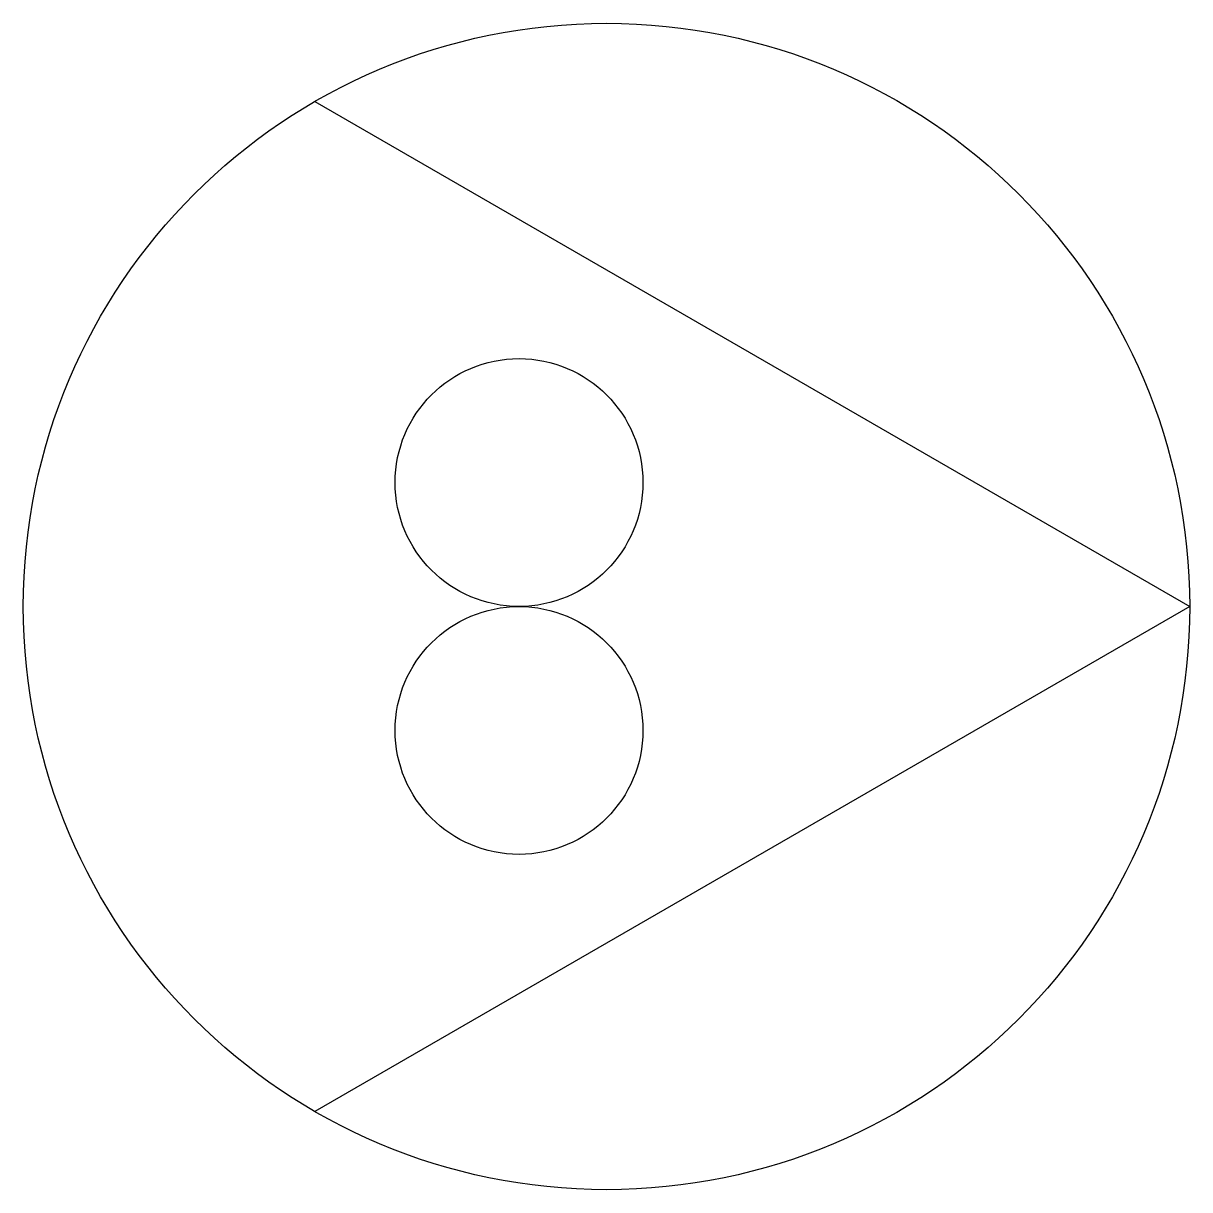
# Model space of a CAD drawing. Header units: millimetres. Extents: x -4 to 4, y -4 to 4.
import ezdxf

# ---------------------------------------------------------------- set-up
doc = ezdxf.new("R2010")
doc.units = ezdxf.units.MM

msp = doc.modelspace()

# ---------------------------------------------------------------- linework, layer by layer
at = {"color": 0, "linetype": 'Continuous', "lineweight": -2}
msp.add_lwpolyline([(-2, 3.4641), (4, 0), (-2, -3.4641)], dxfattribs=at)
for centre, radius in [((0, 0), 4), ((-0.6, 0.85), 0.85), ((-0.6, -0.85), 0.85)]:
    msp.add_circle(centre, radius, dxfattribs=at)

doc.saveas('drawing.dxf')
